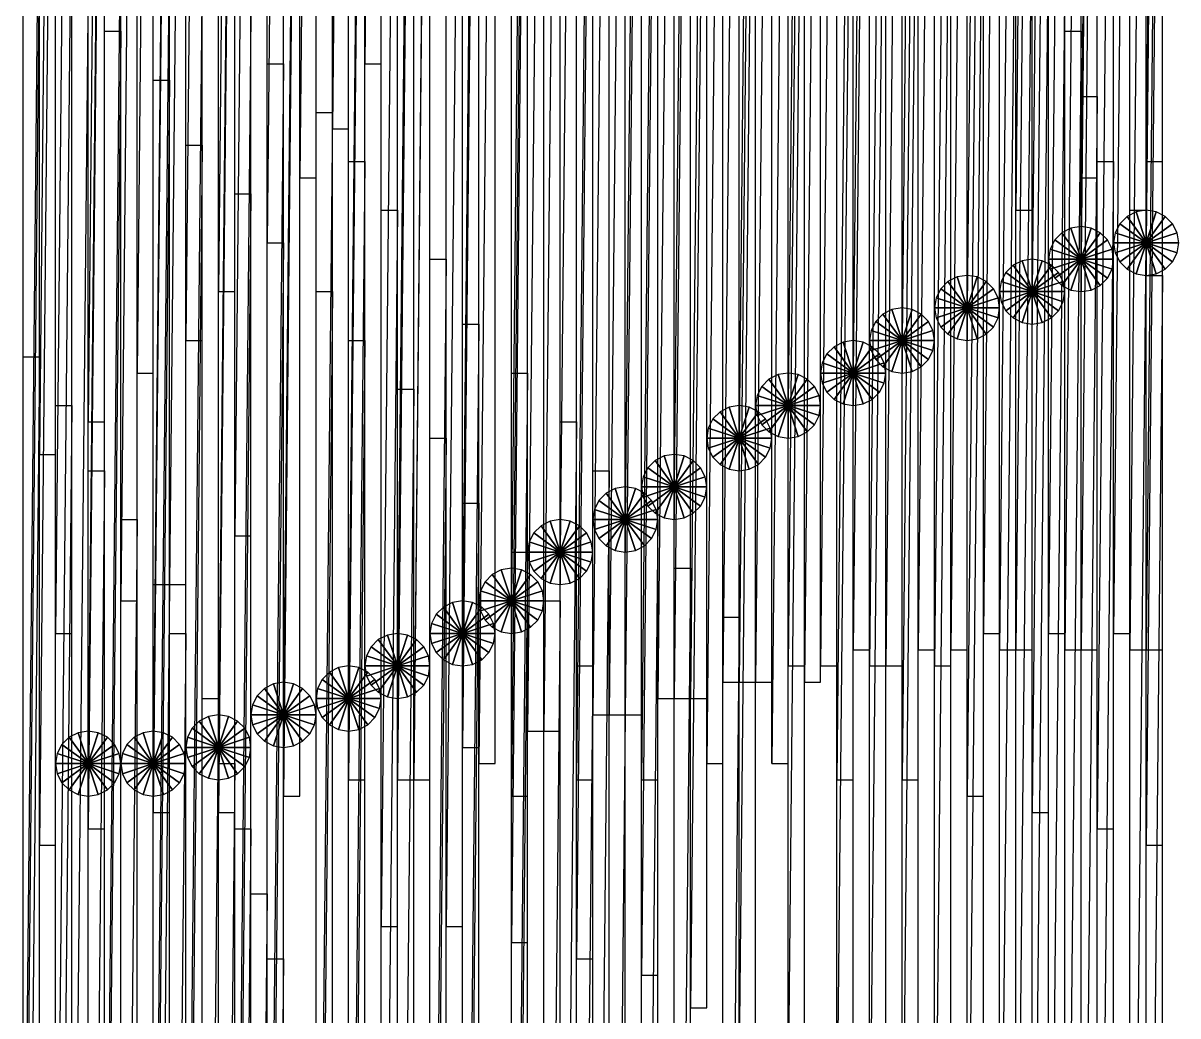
# Model space of a CAD drawing. Header units: metres. Extents: x -172 to 779, y -182 to 937.
# Drawn here: x 6 to 77, y 717.5 to 778.5 of the extents above; entities that cross this region are included whole.
import ezdxf

# ---------------------------------------------------------------- set-up
doc = ezdxf.new("R2010")
doc.units = ezdxf.units.M

msp = doc.modelspace()

# ---------------------------------------------------------------- linework, layer by layer
for points in [[(27, 776), (28, 776), (28, 877), (28.0001, 877.0001, 0.0001)], [(28, 877), (27, 776), (27, 877), (27.0001, 877.0001, 0.0001)], [(25, 772), (26, 772), (26, 873), (26.0001, 873.0001, 0.0001)], [(26, 873), (25, 772), (25, 873), (25.0001, 873.0001, 0.0001)], [(75, 770), (76, 770), (76, 871), (76.0001, 871.0001, 0.0001)], [(76, 871), (75, 770), (75, 871), (75.0001, 871.0001, 0.0001)], [(23, 769), (24, 769), (24, 870), (24.0001, 870.0001, 0.0001)], [(24, 870), (23, 769), (23, 870), (23.0001, 870.0001, 0.0001)], [(71, 769), (72, 769), (72, 870), (72.0001, 870.0001, 0.0001)], [(72, 870), (71, 769), (71, 870), (71.0001, 870.0001, 0.0001)], [(67, 767), (68, 767), (68, 868), (68.0001, 868.0001, 0.0001)], [(68, 868), (67, 767), (67, 868), (67.0001, 868.0001, 0.0001)], [(21, 765), (22, 765), (22, 866), (22.0001, 866.0001, 0.0001)], [(22, 866), (21, 765), (21, 866), (21.0001, 866.0001, 0.0001)], [(75, 765), (76, 765), (76, 866), (76.0001, 866.0001, 0.0001)], [(76, 866), (75, 765), (75, 866), (75.0001, 866.0001, 0.0001)], [(71, 764), (72, 764), (72, 865), (72.0001, 865.0001, 0.0001)], [(72, 865), (71, 764), (71, 865), (71.0001, 865.0001, 0.0001)], [(18, 762), (19, 762), (19, 863), (19.0001, 863.0001, 0.0001)], [(19, 863), (18, 762), (18, 863), (18.0001, 863.0001, 0.0001)], [(68, 762), (69, 762), (69, 863), (69.0001, 863.0001, 0.0001)], [(69, 863), (68, 762), (68, 863), (68.0001, 863.0001, 0.0001)], [(64, 761), (65, 761), (65, 862), (65.0001, 862.0001, 0.0001)], [(65, 862), (64, 761), (64, 862), (64.0001, 862.0001, 0.0001)], [(16, 759), (17, 759), (17, 860), (17.0001, 860.0001, 0.0001)], [(17, 860), (16, 759), (16, 860), (16.0001, 860.0001, 0.0001)], [(60, 759), (61, 759), (61, 860), (61.0001, 860.0001, 0.0001)], [(61, 860), (60, 759), (60, 860), (60.0001, 860.0001, 0.0001)], [(13, 757), (14, 757), (14, 858), (14.0001, 858.0001, 0.0001)], [(14, 858), (13, 757), (13, 858), (13.0001, 858.0001, 0.0001)], [(57, 757), (58, 757), (58, 858), (58.0001, 858.0001, 0.0001)], [(58, 858), (57, 757), (57, 858), (57.0001, 858.0001, 0.0001)], [(53, 755), (54, 755), (54, 856), (54.0001, 856.0001, 0.0001)], [(54, 856), (53, 755), (53, 856), (53.0001, 856.0001, 0.0001)], [(10, 754), (11, 754), (11, 855), (11.0001, 855.0001, 0.0001)], [(11, 855), (10, 754), (10, 855), (10.0001, 855.0001, 0.0001)], [(50, 753), (51, 753), (51, 854), (51.0001, 854.0001, 0.0001)], [(51, 854), (50, 753), (50, 854), (50.0001, 854.0001, 0.0001)], [(7, 752), (8, 752), (8, 853), (8.0001, 853.0001, 0.0001)], [(8, 853), (7, 752), (7, 853), (7.0001, 853.0001, 0.0001)], [(46, 750), (47, 750), (47, 851), (47.0001, 851.0001, 0.0001)], [(47, 851), (46, 750), (46, 851), (46.0001, 851.0001, 0.0001)], [(43, 748), (44, 748), (44, 849), (44.0001, 849.0001, 0.0001)], [(44, 849), (43, 748), (43, 849), (43.0001, 849.0001, 0.0001)], [(19, 747), (20, 747), (20, 848), (20.0001, 848.0001, 0.0001)], [(20, 848), (19, 747), (19, 848), (19.0001, 848.0001, 0.0001)], [(39, 746), (40, 746), (40, 847), (40.0001, 847.0001, 0.0001)], [(40, 847), (39, 746), (39, 847), (39.0001, 847.0001, 0.0001)], [(15, 744), (16, 744), (16, 845), (16.0001, 845.0001, 0.0001)], [(16, 845), (15, 744), (15, 845), (15.0001, 845.0001, 0.0001)], [(12, 743), (13, 743), (13, 844), (13.0001, 844.0001, 0.0001)], [(13, 844), (12, 743), (12, 844), (12.0001, 844.0001, 0.0001)], [(36, 743), (37, 743), (37, 844), (37.0001, 844.0001, 0.0001)], [(37, 844), (36, 743), (36, 844), (36.0001, 844.0001, 0.0001)], [(8, 741), (9, 741), (9, 842), (9.0001, 842.0001, 0.0001)], [(9, 842), (8, 741), (8, 842), (8.0001, 842.0001, 0.0001)], [(33, 741), (34, 741), (34, 842), (34.0001, 842.0001, 0.0001)], [(34, 842), (33, 741), (33, 842), (33.0001, 842.0001, 0.0001)], [(65, 741), (66, 741), (66, 842), (66.0001, 842.0001, 0.0001)], [(66, 842), (65, 741), (65, 842), (65.0001, 842.0001, 0.0001)], [(69, 741), (70, 741), (70, 842), (70.0001, 842.0001, 0.0001)], [(70, 842), (69, 741), (69, 842), (69.0001, 842.0001, 0.0001)], [(73, 741), (74, 741), (74, 842), (74.0001, 842.0001, 0.0001)], [(74, 842), (73, 741), (73, 842), (73.0001, 842.0001, 0.0001)], [(57, 740), (58, 740), (58, 841), (58.0001, 841.0001, 0.0001)], [(58, 841), (57, 740), (57, 841), (57.0001, 841.0001, 0.0001)], [(61, 740), (62, 740), (62, 841), (62.0001, 841.0001, 0.0001)], [(62, 841), (61, 740), (61, 841), (61.0001, 841.0001, 0.0001)], [(63, 740), (64, 740), (64, 841), (64.0001, 841.0001, 0.0001)], [(64, 841), (63, 740), (63, 841), (63.0001, 841.0001, 0.0001)], [(66, 740), (67, 740), (67, 841), (67.0001, 841.0001, 0.0001)], [(67, 841), (66, 740), (66, 841), (66.0001, 841.0001, 0.0001)], [(67, 740), (68, 740), (68, 841), (68.0001, 841.0001, 0.0001)], [(68, 841), (67, 740), (67, 841), (67.0001, 841.0001, 0.0001)], [(70, 740), (71, 740), (71, 841), (71.0001, 841.0001, 0.0001)], [(71, 841), (70, 740), (70, 841), (70.0001, 841.0001, 0.0001)], [(71, 740), (72, 740), (72, 841), (72.0001, 841.0001, 0.0001)], [(72, 841), (71, 740), (71, 841), (71.0001, 841.0001, 0.0001)], [(74, 740), (75, 740), (75, 841), (75.0001, 841.0001, 0.0001)], [(75, 841), (74, 740), (74, 841), (74.0001, 841.0001, 0.0001)], [(75, 740), (76, 740), (76, 841), (76.0001, 841.0001, 0.0001)], [(76, 841), (75, 740), (75, 841), (75.0001, 841.0001, 0.0001)], [(29, 739), (30, 739), (30, 840), (30.0001, 840.0001, 0.0001)], [(30, 840), (29, 739), (29, 840), (29.0001, 840.0001, 0.0001)], [(53, 739), (54, 739), (54, 840), (54.0001, 840.0001, 0.0001)], [(54, 840), (53, 739), (53, 840), (53.0001, 840.0001, 0.0001)], [(55, 739), (56, 739), (56, 840), (56.0001, 840.0001, 0.0001)], [(56, 840), (55, 739), (55, 840), (55.0001, 840.0001, 0.0001)], [(58, 739), (59, 739), (59, 840), (59.0001, 840.0001, 0.0001)], [(59, 840), (58, 739), (58, 840), (58.0001, 840.0001, 0.0001)], [(59, 739), (60, 739), (60, 840), (60.0001, 840.0001, 0.0001)], [(60, 840), (59, 739), (59, 840), (59.0001, 840.0001, 0.0001)], [(62, 739), (63, 739), (63, 840), (63.0001, 840.0001, 0.0001)], [(63, 840), (62, 739), (62, 840), (62.0001, 840.0001, 0.0001)], [(49, 738), (50, 738), (50, 839), (50.0001, 839.0001, 0.0001)], [(50, 839), (49, 738), (49, 839), (49.0001, 839.0001, 0.0001)], [(50, 738), (51, 738), (51, 839), (51.0001, 839.0001, 0.0001)], [(51, 839), (50, 738), (50, 839), (50.0001, 839.0001, 0.0001)], [(51, 738), (52, 738), (52, 839), (52.0001, 839.0001, 0.0001)], [(52, 839), (51, 738), (51, 839), (51.0001, 839.0001, 0.0001)], [(54, 738), (55, 738), (55, 839), (55.0001, 839.0001, 0.0001)], [(55, 839), (54, 738), (54, 839), (54.0001, 839.0001, 0.0001)], [(26, 737), (27, 737), (27, 838), (27.0001, 838.0001, 0.0001)], [(27, 838), (26, 737), (26, 838), (26.0001, 838.0001, 0.0001)], [(45, 737), (46, 737), (46, 838), (46.0001, 838.0001, 0.0001)], [(46, 838), (45, 737), (45, 838), (45.0001, 838.0001, 0.0001)], [(46, 737), (47, 737), (47, 838), (47.0001, 838.0001, 0.0001)], [(47, 838), (46, 737), (46, 838), (46.0001, 838.0001, 0.0001)], [(47, 737), (48, 737), (48, 838), (48.0001, 838.0001, 0.0001)], [(48, 838), (47, 737), (47, 838), (47.0001, 838.0001, 0.0001)], [(22, 736), (23, 736), (23, 837), (23.0001, 837.0001, 0.0001)], [(23, 837), (22, 736), (22, 837), (22.0001, 837.0001, 0.0001)], [(41, 736), (42, 736), (42, 837), (42.0001, 837.0001, 0.0001)], [(42, 837), (41, 736), (41, 837), (41.0001, 837.0001, 0.0001)], [(42, 736), (43, 736), (43, 837), (43.0001, 837.0001, 0.0001)], [(43, 837), (42, 736), (42, 837), (42.0001, 837.0001, 0.0001)], [(43, 736), (44, 736), (44, 837), (44.0001, 837.0001, 0.0001)], [(44, 837), (43, 736), (43, 837), (43.0001, 837.0001, 0.0001)], [(37, 735), (38, 735), (38, 836), (38.0001, 836.0001, 0.0001)], [(38, 836), (37, 735), (37, 836), (37.0001, 836.0001, 0.0001)], [(38, 735), (39, 735), (39, 836), (39.0001, 836.0001, 0.0001)], [(39, 836), (38, 735), (38, 836), (38.0001, 836.0001, 0.0001)], [(18, 734), (19, 734), (19, 835), (19.0001, 835.0001, 0.0001)], [(19, 835), (18, 734), (18, 835), (18.0001, 835.0001, 0.0001)], [(33, 734), (34, 734), (34, 835), (34.0001, 835.0001, 0.0001)], [(34, 835), (33, 734), (33, 835), (33.0001, 835.0001, 0.0001)], [(10, 733), (11, 733), (11, 834), (11.0001, 834.0001, 0.0001)], [(11, 834), (10, 733), (10, 834), (10.0001, 834.0001, 0.0001)], [(14, 733), (15, 733), (15, 834), (15.0001, 834.0001, 0.0001)], [(15, 834), (14, 733), (14, 834), (14.0001, 834.0001, 0.0001)], [(34, 733), (35, 733), (35, 834), (35.0001, 834.0001, 0.0001)], [(35, 834), (34, 733), (34, 834), (34.0001, 834.0001, 0.0001)], [(48, 733), (49, 733), (49, 834), (49.0001, 834.0001, 0.0001)], [(49, 834), (48, 733), (48, 834), (48.0001, 834.0001, 0.0001)], [(52, 733), (53, 733), (53, 834), (53.0001, 834.0001, 0.0001)], [(53, 834), (52, 733), (52, 834), (52.0001, 834.0001, 0.0001)], [(26, 732), (27, 732), (27, 833), (27.0001, 833.0001, 0.0001)], [(27, 833), (26, 732), (26, 833), (26.0001, 833.0001, 0.0001)], [(29, 732), (30, 732), (30, 833), (30.0001, 833.0001, 0.0001)], [(30, 833), (29, 732), (29, 833), (29.0001, 833.0001, 0.0001)], [(30, 732), (31, 732), (31, 833), (31.0001, 833.0001, 0.0001)], [(31, 833), (30, 732), (30, 833), (30.0001, 833.0001, 0.0001)], [(40, 732), (41, 732), (41, 833), (41.0001, 833.0001, 0.0001)], [(41, 833), (40, 732), (40, 833), (40.0001, 833.0001, 0.0001)], [(44, 732), (45, 732), (45, 833), (45.0001, 833.0001, 0.0001)], [(45, 833), (44, 732), (44, 833), (44.0001, 833.0001, 0.0001)], [(56, 732), (57, 732), (57, 833), (57.0001, 833.0001, 0.0001)], [(57, 833), (56, 732), (56, 833), (56.0001, 833.0001, 0.0001)], [(60, 732), (61, 732), (61, 833), (61.0001, 833.0001, 0.0001)], [(61, 833), (60, 732), (60, 833), (60.0001, 833.0001, 0.0001)], [(22, 731), (23, 731), (23, 832), (23.0001, 832.0001, 0.0001)], [(23, 832), (22, 731), (22, 832), (22.0001, 832.0001, 0.0001)], [(36, 731), (37, 731), (37, 832), (37.0001, 832.0001, 0.0001)], [(37, 832), (36, 731), (36, 832), (36.0001, 832.0001, 0.0001)], [(64, 731), (65, 731), (65, 832), (65.0001, 832.0001, 0.0001)], [(65, 832), (64, 731), (64, 832), (64.0001, 832.0001, 0.0001)], [(14, 730), (15, 730), (15, 831), (15.0001, 831.0001, 0.0001)], [(15, 831), (14, 730), (14, 831), (14.0001, 831.0001, 0.0001)], [(18, 730), (19, 730), (19, 831), (19.0001, 831.0001, 0.0001)], [(19, 831), (18, 730), (18, 831), (18.0001, 831.0001, 0.0001)], [(68, 730), (69, 730), (69, 831), (69.0001, 831.0001, 0.0001)], [(69, 831), (68, 730), (68, 831), (68.0001, 831.0001, 0.0001)], [(10, 729), (11, 729), (11, 830), (11.0001, 830.0001, 0.0001)], [(11, 830), (10, 729), (10, 830), (10.0001, 830.0001, 0.0001)], [(72, 729), (73, 729), (73, 830), (73.0001, 830.0001, 0.0001)], [(73, 830), (72, 729), (72, 830), (72.0001, 830.0001, 0.0001)], [(7, 728), (8, 728), (8, 829), (8.0001, 829.0001, 0.0001)], [(8, 829), (7, 728), (7, 829), (7.0001, 829.0001, 0.0001)], [(75, 728), (76, 728), (76, 829), (76.0001, 829.0001, 0.0001)], [(76, 829), (75, 728), (75, 829), (75.0001, 829.0001, 0.0001)], [(28, 723), (29, 723), (29, 824), (29.0001, 824.0001, 0.0001)], [(29, 824), (28, 723), (28, 824), (28.0001, 824.0001, 0.0001)], [(32, 723), (33, 723), (33, 824), (33.0001, 824.0001, 0.0001)], [(33, 824), (32, 723), (32, 824), (32.0001, 824.0001, 0.0001)], [(36, 722), (37, 722), (37, 823), (37.0001, 823.0001, 0.0001)], [(37, 823), (36, 722), (36, 823), (36.0001, 823.0001, 0.0001)], [(40, 721), (41, 721), (41, 822), (41.0001, 822.0001, 0.0001)], [(41, 822), (40, 721), (40, 822), (40.0001, 822.0001, 0.0001)], [(44, 720), (45, 720), (45, 821), (45.0001, 821.0001, 0.0001)], [(45, 821), (44, 720), (44, 821), (44.0001, 821.0001, 0.0001)], [(47, 718), (48, 718), (48, 819), (48.0001, 819.0001, 0.0001)], [(48, 819), (47, 718), (47, 819), (47.0001, 819.0001, 0.0001)], [(50, 715), (51, 715), (51, 816), (51.0001, 816.0001, 0.0001)], [(51, 816), (50, 715), (50, 816), (50.0001, 816.0001, 0.0001)], [(53, 713), (54, 713), (54, 814), (54.0001, 814.0001, 0.0001)], [(54, 814), (53, 713), (53, 814), (53.0001, 814.0001, 0.0001)], [(56, 710), (57, 710), (57, 811), (57.0001, 811.0001, 0.0001)], [(57, 811), (56, 710), (56, 811), (56.0001, 811.0001, 0.0001)], [(58, 706), (59, 706), (59, 807), (59.0001, 807.0001, 0.0001)], [(59, 807), (58, 706), (58, 807), (58.0001, 807.0001, 0.0001)], [(60, 703), (61, 703), (61, 804), (61.0001, 804.0001, 0.0001)], [(61, 804), (60, 703), (60, 804), (60.0001, 804.0001, 0.0001)], [(62, 700), (63, 700), (63, 801), (63.0001, 801.0001, 0.0001)], [(63, 801), (62, 700), (62, 801), (62.0001, 801.0001, 0.0001)], [(64, 696), (65, 696), (65, 797), (65.0001, 797.0001, 0.0001)], [(65, 797), (64, 696), (64, 797), (64.0001, 797.0001, 0.0001)], [(6, 693), (7, 693), (7, 794), (7.0001, 794.0001, 0.0001)], [(7, 794), (6, 693), (6, 794), (6.0001, 794.0001, 0.0001)], [(66, 692), (67, 692), (67, 793), (67.0001, 793.0001, 0.0001)], [(67, 793), (66, 692), (66, 793), (66.0001, 793.0001, 0.0001)], [(8, 690), (9, 690), (9, 791), (9.0001, 791.0001, 0.0001)], [(9, 791), (8, 690), (8, 791), (8.0001, 791.0001, 0.0001)], [(67, 689), (68, 689), (68, 790), (68.0001, 790.0001, 0.0001)], [(68, 790), (67, 689), (67, 790), (67.0001, 790.0001, 0.0001)], [(11, 687), (12, 687), (12, 788), (12.0001, 788.0001, 0.0001)], [(12, 788), (11, 687), (11, 788), (11.0001, 788.0001, 0.0001)], [(68, 685), (69, 685), (69, 786), (69.0001, 786.0001, 0.0001)], [(69, 786), (68, 685), (68, 786), (68.0001, 786.0001, 0.0001)], [(14, 684), (15, 684), (15, 785), (15.0001, 785.0001, 0.0001)], [(15, 785), (14, 684), (14, 785), (14.0001, 785.0001, 0.0001)], [(6, 683), (7, 683), (7, 784), (7.0001, 784.0001, 0.0001)], [(7, 784), (6, 683), (6, 784), (6.0001, 784.0001, 0.0001)], [(16, 681), (17, 681), (17, 782), (17.0001, 782.0001, 0.0001)], [(17, 782), (16, 681), (16, 782), (16.0001, 782.0001, 0.0001)], [(69, 681), (70, 681), (70, 782), (70.0001, 782.0001, 0.0001)], [(70, 782), (69, 681), (69, 782), (69.0001, 782.0001, 0.0001)], [(9, 680), (10, 680), (10, 781), (10.0001, 781.0001, 0.0001)], [(10, 781), (9, 680), (9, 781), (9.0001, 781.0001, 0.0001)], [(19, 678), (20, 678), (20, 779), (20.0001, 779.0001, 0.0001)], [(20, 779), (19, 678), (19, 779), (19.0001, 779.0001, 0.0001)], [(11, 677), (12, 677), (12, 778), (12.0001, 778.0001, 0.0001)], [(12, 778), (11, 677), (11, 778), (11.0001, 778.0001, 0.0001)], [(70, 677), (71, 677), (71, 778), (71.0001, 778.0001, 0.0001)], [(71, 778), (70, 677), (70, 778), (70.0001, 778.0001, 0.0001)], [(21, 675), (22, 675), (22, 776), (22.0001, 776.0001, 0.0001)], [(22, 776), (21, 675), (21, 776), (21.0001, 776.0001, 0.0001)], [(14, 674), (15, 674), (15, 775), (15.0001, 775.0001, 0.0001)], [(15, 775), (14, 674), (14, 775), (14.0001, 775.0001, 0.0001)], [(71, 673), (72, 673), (72, 774), (72.0001, 774.0001, 0.0001)], [(72, 774), (71, 673), (71, 774), (71.0001, 774.0001, 0.0001)], [(24, 672), (25, 672), (25, 773), (25.0001, 773.0001, 0.0001)], [(25, 773), (24, 672), (24, 773), (24.0001, 773.0001, 0.0001)], [(16, 670), (17, 670), (17, 771), (17.0001, 771.0001, 0.0001)], [(17, 771), (16, 670), (16, 771), (16.0001, 771.0001, 0.0001)], [(26, 669), (27, 669), (27, 770), (27.0001, 770.0001, 0.0001)], [(27, 770), (26, 669), (26, 770), (26.0001, 770.0001, 0.0001)], [(72, 669), (73, 669), (73, 770), (73.0001, 770.0001, 0.0001)], [(73, 770), (72, 669), (72, 770), (72.0001, 770.0001, 0.0001)], [(19, 667), (20, 667), (20, 768), (20.0001, 768.0001, 0.0001)], [(20, 768), (19, 667), (19, 768), (19.0001, 768.0001, 0.0001)], [(28, 666), (29, 666), (29, 767), (29.0001, 767.0001, 0.0001)], [(29, 767), (28, 666), (28, 767), (28.0001, 767.0001, 0.0001)], [(74, 666), (75, 666), (75, 767), (75.0001, 767.0001, 0.0001)], [(75, 767), (74, 666), (74, 767), (74.0001, 767.0001, 0.0001)], [(75, 765), (75, 767), (74.381966, 766.9021), (74.382065, 766.9022, 0.0001)], [(75, 765), (75.618034, 766.9021), (75, 767), (75.0001, 767.0001, 0.0001)], [(75, 765), (73.82443, 766.61804), (73.381966, 766.1756), (73.382065, 766.1757, 0.0001)], [(75, 765), (74.381966, 766.9021), (73.82443, 766.61804), (73.82453, 766.61816, 0.0001)], [(75, 765), (76.17557, 766.61804), (75.618034, 766.9021), (75.61813, 766.9022, 0.0001)], [(75, 765), (76.618034, 766.1756), (76.17557, 766.61804), (76.17567, 766.61816, 0.0001)], [(71, 764), (69.82443, 765.61804), (69.381966, 765.1756), (69.382065, 765.1757, 0.0001)], [(71, 764), (70.381966, 765.9021), (69.82443, 765.61804), (69.82453, 765.61816, 0.0001)], [(71, 764), (71, 766), (70.381966, 765.9021), (70.382065, 765.9022, 0.0001)], [(71, 764), (71.618034, 765.9021), (71, 766), (71.0001, 766.0001, 0.0001)], [(71, 764), (72.17557, 765.61804), (71.618034, 765.9021), (71.61813, 765.9022, 0.0001)], [(71, 764), (72.618034, 765.1756), (72.17557, 765.61804), (72.17567, 765.61816, 0.0001)], [(75, 765), (73.097885, 765.61804), (73, 765), (73.0001, 765.0001, 0.0001)], [(75, 765), (73.381966, 766.1756), (73.097885, 765.61804), (73.097984, 765.61816, 0.0001)], [(75, 765), (76.902115, 765.61804), (76.618034, 766.1756), (76.61813, 766.1757, 0.0001)], [(75, 765), (77, 765), (76.902115, 765.61804), (76.902214, 765.61816, 0.0001)], [(21, 664), (22, 664), (22, 765), (22.0001, 765.0001, 0.0001)], [(22, 765), (21, 664), (21, 765), (21.0001, 765.0001, 0.0001)], [(71, 764), (69.381966, 765.1756), (69.097885, 764.61804), (69.097984, 764.61816, 0.0001)], [(71, 764), (72.902115, 764.61804), (72.618034, 765.1756), (72.61813, 765.1757, 0.0001)], [(75, 765), (73, 765), (73.097885, 764.38196), (73.097984, 764.3821, 0.0001)], [(75, 765), (73.097885, 764.38196), (73.381966, 763.8244), (73.382065, 763.8245, 0.0001)], [(75, 765), (73.381966, 763.8244), (73.82443, 763.38196), (73.82453, 763.3821, 0.0001)], [(75, 765), (73.82443, 763.38196), (74.381966, 763.0979), (74.382065, 763.098, 0.0001)], [(75, 765), (74.381966, 763.0979), (75, 763), (75.0001, 763.0001, 0.0001)], [(75, 765), (76.902115, 764.38196), (77, 765), (77.0001, 765.0001, 0.0001)], [(75, 765), (75, 763), (75.618034, 763.0979), (75.61813, 763.098, 0.0001)], [(75, 765), (75.618034, 763.0979), (76.17557, 763.38196), (76.17567, 763.3821, 0.0001)], [(75, 765), (76.17557, 763.38196), (76.618034, 763.8244), (76.61813, 763.8245, 0.0001)], [(75, 765), (76.618034, 763.8244), (76.902115, 764.38196), (76.902214, 764.3821, 0.0001)], [(71, 764), (69.097885, 764.61804), (69, 764), (69.0001, 764.0001, 0.0001)], [(71, 764), (73, 764), (72.902115, 764.61804), (72.902214, 764.61816, 0.0001)], [(31, 663), (32, 663), (32, 764), (32.0001, 764.0001, 0.0001)], [(32, 764), (31, 663), (31, 764), (31.0001, 764.0001, 0.0001)], [(68, 762), (66.82443, 763.61804), (66.381966, 763.1756), (66.382065, 763.1757, 0.0001)], [(68, 762), (67.381966, 763.9021), (66.82443, 763.61804), (66.82453, 763.61816, 0.0001)], [(68, 762), (68, 764), (67.381966, 763.9021), (67.382065, 763.9022, 0.0001)], [(68, 762), (68.618034, 763.9021), (68, 764), (68.0001, 764.0001, 0.0001)], [(68, 762), (69.17557, 763.61804), (68.618034, 763.9021), (68.61813, 763.9022, 0.0001)], [(68, 762), (69.618034, 763.1756), (69.17557, 763.61804), (69.17567, 763.61816, 0.0001)], [(71, 764), (69, 764), (69.097885, 763.38196), (69.097984, 763.3821, 0.0001)], [(71, 764), (69.097885, 763.38196), (69.381966, 762.8244), (69.382065, 762.8245, 0.0001)], [(71, 764), (69.381966, 762.8244), (69.82443, 762.38196), (69.82453, 762.3821, 0.0001)], [(71, 764), (69.82443, 762.38196), (70.381966, 762.0979), (70.382065, 762.098, 0.0001)], [(71, 764), (70.381966, 762.0979), (71, 762), (71.0001, 762.0001, 0.0001)], [(71, 764), (72.902115, 763.38196), (73, 764), (73.0001, 764.0001, 0.0001)], [(71, 764), (71, 762), (71.618034, 762.0979), (71.61813, 762.098, 0.0001)], [(71, 764), (71.618034, 762.0979), (72.17557, 762.38196), (72.17567, 762.3821, 0.0001)], [(71, 764), (72.17557, 762.38196), (72.618034, 762.8244), (72.61813, 762.8245, 0.0001)], [(71, 764), (72.618034, 762.8244), (72.902115, 763.38196), (72.902214, 763.3821, 0.0001)], [(64, 761), (63.381966, 762.9021), (62.82443, 762.61804), (62.824528, 762.61816, 0.0001)], [(64, 761), (64, 763), (63.381966, 762.9021), (63.382065, 762.9022, 0.0001)], [(64, 761), (64.618034, 762.9021), (64, 763), (64.0001, 763.0001, 0.0001)], [(64, 761), (65.17557, 762.61804), (64.618034, 762.9021), (64.61813, 762.9022, 0.0001)], [(68, 762), (66.381966, 763.1756), (66.097885, 762.61804), (66.097984, 762.61816, 0.0001)], [(68, 762), (69.902115, 762.61804), (69.618034, 763.1756), (69.61813, 763.1757, 0.0001)], [(75, 662), (76, 662), (76, 763), (76.0001, 763.0001, 0.0001)], [(76, 763), (75, 662), (75, 763), (75.0001, 763.0001, 0.0001)], [(64, 761), (62.381966, 762.1756), (62.097885, 761.61804), (62.097984, 761.61816, 0.0001)], [(64, 761), (62.82443, 762.61804), (62.381966, 762.1756), (62.382065, 762.1757, 0.0001)], [(64, 761), (65.618034, 762.1756), (65.17557, 762.61804), (65.17567, 762.61816, 0.0001)], [(64, 761), (65.902115, 761.61804), (65.618034, 762.1756), (65.61813, 762.1757, 0.0001)], [(68, 762), (66.097885, 762.61804), (66, 762), (66.0001, 762.0001, 0.0001)], [(68, 762), (70, 762), (69.902115, 762.61804), (69.902214, 762.61816, 0.0001)], [(24, 661), (25, 661), (25, 762), (25.0001, 762.0001, 0.0001)], [(25, 762), (24, 661), (24, 762), (24.0001, 762.0001, 0.0001)], [(64, 761), (62.097885, 761.61804), (62, 761), (62.0001, 761.0001, 0.0001)], [(64, 761), (66, 761), (65.902115, 761.61804), (65.902214, 761.61816, 0.0001)], [(68, 762), (66, 762), (66.097885, 761.38196), (66.097984, 761.3821, 0.0001)], [(68, 762), (66.097885, 761.38196), (66.381966, 760.8244), (66.382065, 760.8245, 0.0001)], [(68, 762), (66.381966, 760.8244), (66.82443, 760.38196), (66.82453, 760.3821, 0.0001)], [(68, 762), (66.82443, 760.38196), (67.381966, 760.0979), (67.382065, 760.098, 0.0001)], [(68, 762), (67.381966, 760.0979), (68, 760), (68.0001, 760.0001, 0.0001)], [(68, 762), (69.902115, 761.38196), (70, 762), (70.0001, 762.0001, 0.0001)], [(68, 762), (68, 760), (68.618034, 760.0979), (68.61813, 760.098, 0.0001)], [(68, 762), (68.618034, 760.0979), (69.17557, 760.38196), (69.17567, 760.3821, 0.0001)], [(68, 762), (69.17557, 760.38196), (69.618034, 760.8244), (69.61813, 760.8245, 0.0001)], [(68, 762), (69.618034, 760.8244), (69.902115, 761.38196), (69.902214, 761.3821, 0.0001)], [(60, 759), (58.82443, 760.61804), (58.381966, 760.1756), (58.382065, 760.1757, 0.0001)], [(60, 759), (59.381966, 760.9021), (58.82443, 760.61804), (58.824528, 760.61816, 0.0001)], [(60, 759), (60, 761), (59.381966, 760.9021), (59.382065, 760.9022, 0.0001)], [(60, 759), (60.618034, 760.9021), (60, 761), (60.0001, 761.0001, 0.0001)], [(60, 759), (61.17557, 760.61804), (60.618034, 760.9021), (60.618134, 760.9022, 0.0001)], [(60, 759), (61.618034, 760.1756), (61.17557, 760.61804), (61.17567, 760.61816, 0.0001)], [(64, 761), (62, 761), (62.097885, 760.38196), (62.097984, 760.3821, 0.0001)], [(64, 761), (62.097885, 760.38196), (62.381966, 759.8244), (62.382065, 759.8245, 0.0001)], [(64, 761), (62.381966, 759.8244), (62.82443, 759.38196), (62.824528, 759.3821, 0.0001)], [(64, 761), (62.82443, 759.38196), (63.381966, 759.0979), (63.382065, 759.098, 0.0001)], [(64, 761), (63.381966, 759.0979), (64, 759), (64.0001, 759.0001, 0.0001)], [(64, 761), (65.902115, 760.38196), (66, 761), (66.0001, 761.0001, 0.0001)], [(64, 761), (64, 759), (64.618034, 759.0979), (64.61813, 759.098, 0.0001)], [(64, 761), (64.618034, 759.0979), (65.17557, 759.38196), (65.17567, 759.3821, 0.0001)], [(64, 761), (65.17557, 759.38196), (65.618034, 759.8244), (65.61813, 759.8245, 0.0001)], [(64, 761), (65.618034, 759.8244), (65.902115, 760.38196), (65.902214, 760.3821, 0.0001)], [(33, 659), (34, 659), (34, 760), (34.0001, 760.0001, 0.0001)], [(34, 760), (33, 659), (33, 760), (33.0001, 760.0001, 0.0001)], [(60, 759), (58.381966, 760.1756), (58.097885, 759.61804), (58.097984, 759.61816, 0.0001)], [(60, 759), (61.902115, 759.61804), (61.618034, 760.1756), (61.618134, 760.1757, 0.0001)], [(60, 759), (58.097885, 759.61804), (58, 759), (58.0001, 759.0001, 0.0001)], [(60, 759), (62, 759), (61.902115, 759.61804), (61.902214, 759.61816, 0.0001)], [(26, 658), (27, 658), (27, 759), (27.0001, 759.0001, 0.0001)], [(27, 759), (26, 658), (26, 759), (26.0001, 759.0001, 0.0001)], [(57, 757), (55.82443, 758.61804), (55.381966, 758.1756), (55.382065, 758.1757, 0.0001)], [(57, 757), (56.381966, 758.9021), (55.82443, 758.61804), (55.824528, 758.61816, 0.0001)], [(57, 757), (57, 759), (56.381966, 758.9021), (56.382065, 758.9022, 0.0001)], [(57, 757), (57.618034, 758.9021), (57, 759), (57.0001, 759.0001, 0.0001)], [(57, 757), (58.17557, 758.61804), (57.618034, 758.9021), (57.618134, 758.9022, 0.0001)], [(57, 757), (58.618034, 758.1756), (58.17557, 758.61804), (58.17567, 758.61816, 0.0001)], [(60, 759), (58, 759), (58.097885, 758.38196), (58.097984, 758.3821, 0.0001)], [(60, 759), (58.097885, 758.38196), (58.381966, 757.8244), (58.382065, 757.8245, 0.0001)], [(60, 759), (58.381966, 757.8244), (58.82443, 757.38196), (58.824528, 757.3821, 0.0001)], [(60, 759), (58.82443, 757.38196), (59.381966, 757.0979), (59.382065, 757.098, 0.0001)], [(60, 759), (59.381966, 757.0979), (60, 757), (60.0001, 757.0001, 0.0001)], [(60, 759), (61.902115, 758.38196), (62, 759), (62.0001, 759.0001, 0.0001)], [(60, 759), (60, 757), (60.618034, 757.0979), (60.618134, 757.098, 0.0001)], [(60, 759), (60.618034, 757.0979), (61.17557, 757.38196), (61.17567, 757.3821, 0.0001)], [(60, 759), (61.17557, 757.38196), (61.618034, 757.8244), (61.618134, 757.8245, 0.0001)], [(60, 759), (61.618034, 757.8244), (61.902115, 758.38196), (61.902214, 758.3821, 0.0001)], [(6, 657), (7, 657), (7, 758), (7.0001, 758.0001, 0.0001)], [(7, 758), (6, 657), (6, 758), (6.0001, 758.0001, 0.0001)], [(57, 757), (55.381966, 758.1756), (55.097885, 757.61804), (55.097984, 757.61816, 0.0001)], [(57, 757), (58.902115, 757.61804), (58.618034, 758.1756), (58.618134, 758.1757, 0.0001)], [(57, 757), (55.097885, 757.61804), (55, 757), (55.0001, 757.0001, 0.0001)], [(57, 757), (59, 757), (58.902115, 757.61804), (58.902214, 757.61816, 0.0001)], [(36, 656), (37, 656), (37, 757), (37.0001, 757.0001, 0.0001)], [(37, 757), (36, 656), (36, 757), (36.0001, 757.0001, 0.0001)], [(53, 755), (51.82443, 756.61804), (51.381966, 756.1756), (51.382065, 756.1757, 0.0001)], [(53, 755), (52.381966, 756.9021), (51.82443, 756.61804), (51.824528, 756.61816, 0.0001)], [(53, 755), (53, 757), (52.381966, 756.9021), (52.382065, 756.9022, 0.0001)], [(53, 755), (53.618034, 756.9021), (53, 757), (53.0001, 757.0001, 0.0001)], [(53, 755), (54.17557, 756.61804), (53.618034, 756.9021), (53.618134, 756.9022, 0.0001)], [(53, 755), (54.618034, 756.1756), (54.17557, 756.61804), (54.17567, 756.61816, 0.0001)], [(57, 757), (55, 757), (55.097885, 756.38196), (55.097984, 756.3821, 0.0001)], [(57, 757), (55.097885, 756.38196), (55.381966, 755.8244), (55.382065, 755.8245, 0.0001)], [(57, 757), (55.381966, 755.8244), (55.82443, 755.38196), (55.824528, 755.3821, 0.0001)], [(57, 757), (55.82443, 755.38196), (56.381966, 755.0979), (56.382065, 755.098, 0.0001)], [(57, 757), (56.381966, 755.0979), (57, 755), (57.0001, 755.0001, 0.0001)], [(57, 757), (58.902115, 756.38196), (59, 757), (59.0001, 757.0001, 0.0001)], [(57, 757), (57, 755), (57.618034, 755.0979), (57.618134, 755.098, 0.0001)], [(57, 757), (57.618034, 755.0979), (58.17557, 755.38196), (58.17567, 755.3821, 0.0001)], [(57, 757), (58.17557, 755.38196), (58.618034, 755.8244), (58.618134, 755.8245, 0.0001)], [(57, 757), (58.618034, 755.8244), (58.902115, 756.38196), (58.902214, 756.3821, 0.0001)], [(29, 655), (30, 655), (30, 756), (30.0001, 756.0001, 0.0001)], [(30, 756), (29, 655), (29, 756), (29.0001, 756.0001, 0.0001)], [(53, 755), (51.381966, 756.1756), (51.097885, 755.61804), (51.097984, 755.61816, 0.0001)], [(53, 755), (54.902115, 755.61804), (54.618034, 756.1756), (54.618134, 756.1757, 0.0001)], [(8, 654), (9, 654), (9, 755), (9.0001, 755.0001, 0.0001)], [(9, 755), (8, 654), (8, 755), (8.0001, 755.0001, 0.0001)], [(50, 753), (50, 755), (49.381966, 754.9021), (49.382065, 754.9022, 0.0001)], [(50, 753), (50.618034, 754.9021), (50, 755), (50.0001, 755.0001, 0.0001)], [(53, 755), (51.097885, 755.61804), (51, 755), (51.0001, 755.0001, 0.0001)], [(53, 755), (51, 755), (51.097885, 754.38196), (51.097984, 754.3821, 0.0001)], [(53, 755), (51.097885, 754.38196), (51.381966, 753.8244), (51.382065, 753.8245, 0.0001)], [(53, 755), (51.381966, 753.8244), (51.82443, 753.38196), (51.824528, 753.3821, 0.0001)], [(53, 755), (51.82443, 753.38196), (52.381966, 753.0979), (52.382065, 753.098, 0.0001)], [(53, 755), (52.381966, 753.0979), (53, 753), (53.0001, 753.0001, 0.0001)], [(53, 755), (55, 755), (54.902115, 755.61804), (54.902214, 755.61816, 0.0001)], [(53, 755), (54.902115, 754.38196), (55, 755), (55.0001, 755.0001, 0.0001)], [(53, 755), (53, 753), (53.618034, 753.0979), (53.618134, 753.098, 0.0001)], [(53, 755), (53.618034, 753.0979), (54.17557, 753.38196), (54.17567, 753.3821, 0.0001)], [(53, 755), (54.17557, 753.38196), (54.618034, 753.8244), (54.618134, 753.8245, 0.0001)], [(53, 755), (54.618034, 753.8244), (54.902115, 754.38196), (54.902214, 754.3821, 0.0001)], [(50, 753), (48.82443, 754.61804), (48.381966, 754.1756), (48.382065, 754.1757, 0.0001)], [(50, 753), (49.381966, 754.9021), (48.82443, 754.61804), (48.824528, 754.61816, 0.0001)], [(50, 753), (51.17557, 754.61804), (50.618034, 754.9021), (50.618134, 754.9022, 0.0001)], [(50, 753), (51.618034, 754.1756), (51.17557, 754.61804), (51.17567, 754.61816, 0.0001)], [(39, 653), (40, 653), (40, 754), (40.0001, 754.0001, 0.0001)], [(40, 754), (39, 653), (39, 754), (39.0001, 754.0001, 0.0001)], [(50, 753), (48.097885, 753.61804), (48, 753), (48.0001, 753.0001, 0.0001)], [(50, 753), (48.381966, 754.1756), (48.097885, 753.61804), (48.097984, 753.61816, 0.0001)], [(50, 753), (51.902115, 753.61804), (51.618034, 754.1756), (51.618134, 754.1757, 0.0001)], [(50, 753), (52, 753), (51.902115, 753.61804), (51.902214, 753.61816, 0.0001)], [(31, 652), (32, 652), (32, 753), (32.0001, 753.0001, 0.0001)], [(32, 753), (31, 652), (31, 753), (31.0001, 753.0001, 0.0001)], [(50, 753), (48, 753), (48.097885, 752.38196), (48.097984, 752.3821, 0.0001)], [(50, 753), (48.097885, 752.38196), (48.381966, 751.8244), (48.382065, 751.8245, 0.0001)], [(50, 753), (48.381966, 751.8244), (48.82443, 751.38196), (48.824528, 751.3821, 0.0001)], [(50, 753), (48.82443, 751.38196), (49.381966, 751.0979), (49.382065, 751.098, 0.0001)], [(50, 753), (49.381966, 751.0979), (50, 751), (50.0001, 751.0001, 0.0001)], [(50, 753), (51.902115, 752.38196), (52, 753), (52.0001, 753.0001, 0.0001)], [(50, 753), (50, 751), (50.618034, 751.0979), (50.618134, 751.098, 0.0001)], [(50, 753), (50.618034, 751.0979), (51.17557, 751.38196), (51.17567, 751.3821, 0.0001)], [(50, 753), (51.17557, 751.38196), (51.618034, 751.8244), (51.618134, 751.8245, 0.0001)], [(50, 753), (51.618034, 751.8244), (51.902115, 752.38196), (51.902214, 752.3821, 0.0001)], [(46, 750), (44.82443, 751.61804), (44.381966, 751.1756), (44.382065, 751.1757, 0.0001)], [(46, 750), (45.381966, 751.9021), (44.82443, 751.61804), (44.824528, 751.61816, 0.0001)], [(46, 750), (46, 752), (45.381966, 751.9021), (45.382065, 751.9022, 0.0001)], [(46, 750), (46.618034, 751.9021), (46, 752), (46.0001, 752.0001, 0.0001)], [(46, 750), (47.17557, 751.61804), (46.618034, 751.9021), (46.618134, 751.9022, 0.0001)], [(46, 750), (47.618034, 751.1756), (47.17557, 751.61804), (47.17567, 751.61816, 0.0001)], [(10, 650), (11, 650), (11, 751), (11.0001, 751.0001, 0.0001)], [(11, 751), (10, 650), (10, 751), (10.0001, 751.0001, 0.0001)], [(41, 650), (42, 650), (42, 751), (42.0001, 751.0001, 0.0001)], [(42, 751), (41, 650), (41, 751), (41.0001, 751.0001, 0.0001)], [(46, 750), (44.381966, 751.1756), (44.097885, 750.61804), (44.097984, 750.61816, 0.0001)], [(46, 750), (47.902115, 750.61804), (47.618034, 751.1756), (47.618134, 751.1757, 0.0001)], [(43, 748), (43, 750), (42.381966, 749.9021), (42.382065, 749.9022, 0.0001)], [(43, 748), (43.618034, 749.9021), (43, 750), (43.0001, 750.0001, 0.0001)], [(46, 750), (44.097885, 750.61804), (44, 750), (44.0001, 750.0001, 0.0001)], [(46, 750), (44, 750), (44.097885, 749.38196), (44.097984, 749.3821, 0.0001)], [(46, 750), (44.097885, 749.38196), (44.381966, 748.8244), (44.382065, 748.8245, 0.0001)], [(46, 750), (44.381966, 748.8244), (44.82443, 748.38196), (44.824528, 748.3821, 0.0001)], [(46, 750), (44.82443, 748.38196), (45.381966, 748.0979), (45.382065, 748.098, 0.0001)], [(46, 750), (45.381966, 748.0979), (46, 748), (46.0001, 748.0001, 0.0001)], [(46, 750), (48, 750), (47.902115, 750.61804), (47.902214, 750.61816, 0.0001)], [(46, 750), (47.902115, 749.38196), (48, 750), (48.0001, 750.0001, 0.0001)], [(46, 750), (46, 748), (46.618034, 748.0979), (46.618134, 748.098, 0.0001)], [(46, 750), (46.618034, 748.0979), (47.17557, 748.38196), (47.17567, 748.3821, 0.0001)], [(46, 750), (47.17557, 748.38196), (47.618034, 748.8244), (47.618134, 748.8245, 0.0001)], [(46, 750), (47.618034, 748.8244), (47.902115, 749.38196), (47.902214, 749.3821, 0.0001)], [(43, 748), (41.82443, 749.61804), (41.381966, 749.1756), (41.382065, 749.1757, 0.0001)], [(43, 748), (42.381966, 749.9021), (41.82443, 749.61804), (41.824528, 749.61816, 0.0001)], [(43, 748), (44.17557, 749.61804), (43.618034, 749.9021), (43.618134, 749.9022, 0.0001)], [(43, 748), (44.618034, 749.1756), (44.17557, 749.61804), (44.17567, 749.61816, 0.0001)], [(33, 648), (34, 648), (34, 749), (34.0001, 749.0001, 0.0001)], [(34, 749), (33, 648), (33, 749), (33.0001, 749.0001, 0.0001)], [(43, 748), (41.097885, 748.61804), (41, 748), (41.0001, 748.0001, 0.0001)], [(43, 748), (41.381966, 749.1756), (41.097885, 748.61804), (41.097984, 748.61816, 0.0001)], [(43, 748), (44.902115, 748.61804), (44.618034, 749.1756), (44.618134, 749.1757, 0.0001)], [(43, 748), (45, 748), (44.902115, 748.61804), (44.902214, 748.61816, 0.0001)], [(12, 647), (13, 647), (13, 748), (13.0001, 748.0001, 0.0001)], [(13, 748), (12, 647), (12, 748), (12.0001, 748.0001, 0.0001)], [(39, 746), (38.381966, 747.9021), (37.82443, 747.61804), (37.824528, 747.61816, 0.0001)], [(39, 746), (39, 748), (38.381966, 747.9021), (38.382065, 747.9022, 0.0001)], [(39, 746), (39.618034, 747.9021), (39, 748), (39.0001, 748.0001, 0.0001)], [(39, 746), (40.17557, 747.61804), (39.618034, 747.9021), (39.618134, 747.9022, 0.0001)], [(43, 748), (41, 748), (41.097885, 747.38196), (41.097984, 747.3821, 0.0001)], [(43, 748), (41.097885, 747.38196), (41.381966, 746.8244), (41.382065, 746.8245, 0.0001)], [(43, 748), (41.381966, 746.8244), (41.82443, 746.38196), (41.824528, 746.3821, 0.0001)], [(43, 748), (41.82443, 746.38196), (42.381966, 746.0979), (42.382065, 746.098, 0.0001)], [(43, 748), (42.381966, 746.0979), (43, 746), (43.0001, 746.0001, 0.0001)], [(43, 748), (44.902115, 747.38196), (45, 748), (45.0001, 748.0001, 0.0001)], [(43, 748), (43, 746), (43.618034, 746.0979), (43.618134, 746.098, 0.0001)], [(43, 748), (43.618034, 746.0979), (44.17557, 746.38196), (44.17567, 746.3821, 0.0001)], [(43, 748), (44.17557, 746.38196), (44.618034, 746.8244), (44.618134, 746.8245, 0.0001)], [(43, 748), (44.618034, 746.8244), (44.902115, 747.38196), (44.902214, 747.3821, 0.0001)], [(44, 647), (45, 647), (45, 748), (45.0001, 748.0001, 0.0001)], [(45, 748), (44, 647), (44, 748), (44.0001, 748.0001, 0.0001)], [(39, 746), (37.381966, 747.1756), (37.097885, 746.61804), (37.097984, 746.61816, 0.0001)], [(39, 746), (37.82443, 747.61804), (37.381966, 747.1756), (37.382065, 747.1757, 0.0001)], [(39, 746), (40.618034, 747.1756), (40.17557, 747.61804), (40.17567, 747.61816, 0.0001)], [(39, 746), (40.902115, 746.61804), (40.618034, 747.1756), (40.618134, 747.1757, 0.0001)], [(39, 746), (37.097885, 746.61804), (37, 746), (37.0001, 746.0001, 0.0001)], [(39, 746), (41, 746), (40.902115, 746.61804), (40.902214, 746.61816, 0.0001)], [(36, 645), (37, 645), (37, 746), (37.0001, 746.0001, 0.0001)], [(37, 746), (36, 645), (36, 746), (36.0001, 746.0001, 0.0001)], [(39, 746), (37, 746), (37.097885, 745.38196), (37.097984, 745.3821, 0.0001)], [(39, 746), (37.097885, 745.38196), (37.381966, 744.8244), (37.382065, 744.8245, 0.0001)], [(39, 746), (37.381966, 744.8244), (37.82443, 744.38196), (37.824528, 744.3821, 0.0001)], [(39, 746), (37.82443, 744.38196), (38.381966, 744.0979), (38.382065, 744.098, 0.0001)], [(39, 746), (38.381966, 744.0979), (39, 744), (39.0001, 744.0001, 0.0001)], [(39, 746), (40.902115, 745.38196), (41, 746), (41.0001, 746.0001, 0.0001)], [(39, 746), (39, 744), (39.618034, 744.0979), (39.618134, 744.098, 0.0001)], [(39, 746), (39.618034, 744.0979), (40.17557, 744.38196), (40.17567, 744.3821, 0.0001)], [(39, 746), (40.17557, 744.38196), (40.618034, 744.8244), (40.618134, 744.8245, 0.0001)], [(39, 746), (40.618034, 744.8244), (40.902115, 745.38196), (40.902214, 745.3821, 0.0001)], [(36, 743), (36, 745), (35.381966, 744.9021), (35.382065, 744.9022, 0.0001)], [(36, 743), (36.618034, 744.9021), (36, 745), (36.0001, 745.0001, 0.0001)], [(46, 644), (47, 644), (47, 745), (47.0001, 745.0001, 0.0001)], [(47, 745), (46, 644), (46, 745), (46.0001, 745.0001, 0.0001)], [(36, 743), (34.82443, 744.61804), (34.381966, 744.1756), (34.382065, 744.1757, 0.0001)], [(36, 743), (35.381966, 744.9021), (34.82443, 744.61804), (34.824528, 744.61816, 0.0001)], [(36, 743), (37.17557, 744.61804), (36.618034, 744.9021), (36.618134, 744.9022, 0.0001)], [(36, 743), (37.618034, 744.1756), (37.17557, 744.61804), (37.17567, 744.61816, 0.0001)], [(14, 643), (15, 643), (15, 744), (15.0001, 744.0001, 0.0001)], [(15, 744), (14, 643), (14, 744), (14.0001, 744.0001, 0.0001)], [(36, 743), (34.097885, 743.61804), (34, 743), (34.0001, 743.0001, 0.0001)], [(36, 743), (34.381966, 744.1756), (34.097885, 743.61804), (34.097984, 743.61816, 0.0001)], [(36, 743), (37.902115, 743.61804), (37.618034, 744.1756), (37.618134, 744.1757, 0.0001)], [(36, 743), (38, 743), (37.902115, 743.61804), (37.902214, 743.61816, 0.0001)], [(33, 741), (32.381966, 742.9021), (31.82443, 742.61804), (31.82453, 742.61816, 0.0001)], [(33, 741), (33, 743), (32.381966, 742.9021), (32.382065, 742.9022, 0.0001)], [(33, 741), (33.618034, 742.9021), (33, 743), (33.0001, 743.0001, 0.0001)], [(33, 741), (34.17557, 742.61804), (33.618034, 742.9021), (33.618134, 742.9022, 0.0001)], [(36, 743), (34, 743), (34.097885, 742.38196), (34.097984, 742.3821, 0.0001)], [(36, 743), (34.097885, 742.38196), (34.381966, 741.8244), (34.382065, 741.8245, 0.0001)], [(36, 743), (34.381966, 741.8244), (34.82443, 741.38196), (34.824528, 741.3821, 0.0001)], [(36, 743), (34.82443, 741.38196), (35.381966, 741.0979), (35.382065, 741.098, 0.0001)], [(36, 743), (35.381966, 741.0979), (36, 741), (36.0001, 741.0001, 0.0001)], [(36, 743), (37.902115, 742.38196), (38, 743), (38.0001, 743.0001, 0.0001)], [(36, 743), (36, 741), (36.618034, 741.0979), (36.618134, 741.098, 0.0001)], [(36, 743), (36.618034, 741.0979), (37.17557, 741.38196), (37.17567, 741.3821, 0.0001)], [(36, 743), (37.17557, 741.38196), (37.618034, 741.8244), (37.618134, 741.8245, 0.0001)], [(36, 743), (37.618034, 741.8244), (37.902115, 742.38196), (37.902214, 742.3821, 0.0001)], [(38, 642), (39, 642), (39, 743), (39.0001, 743.0001, 0.0001)], [(39, 743), (38, 642), (38, 743), (38.0001, 743.0001, 0.0001)], [(33, 741), (31.381966, 742.1756), (31.097887, 741.61804), (31.097986, 741.61816, 0.0001)], [(33, 741), (31.82443, 742.61804), (31.381966, 742.1756), (31.382065, 742.1757, 0.0001)], [(33, 741), (34.618034, 742.1756), (34.17557, 742.61804), (34.17567, 742.61816, 0.0001)], [(33, 741), (34.902115, 741.61804), (34.618034, 742.1756), (34.618134, 742.1757, 0.0001)], [(33, 741), (31.097887, 741.61804), (31, 741), (31.0001, 741.0001, 0.0001)], [(33, 741), (35, 741), (34.902115, 741.61804), (34.902214, 741.61816, 0.0001)], [(49, 641), (50, 641), (50, 742), (50.0001, 742.0001, 0.0001)], [(50, 742), (49, 641), (49, 742), (49.0001, 742.0001, 0.0001)], [(15, 640), (16, 640), (16, 741), (16.0001, 741.0001, 0.0001)], [(16, 741), (15, 640), (15, 741), (15.0001, 741.0001, 0.0001)], [(29, 739), (28.381966, 740.9021), (27.82443, 740.61804), (27.82453, 740.61816, 0.0001)], [(29, 739), (29, 741), (28.381966, 740.9021), (28.382065, 740.9022, 0.0001)], [(29, 739), (29.618034, 740.9021), (29, 741), (29.0001, 741.0001, 0.0001)], [(29, 739), (30.175571, 740.61804), (29.618034, 740.9021), (29.618134, 740.9022, 0.0001)], [(33, 741), (31, 741), (31.097887, 740.38196), (31.097986, 740.3821, 0.0001)], [(33, 741), (31.097887, 740.38196), (31.381966, 739.8244), (31.382065, 739.8245, 0.0001)], [(33, 741), (31.381966, 739.8244), (31.824429, 739.38196), (31.824528, 739.3821, 0.0001)], [(33, 741), (31.824429, 739.38196), (32.381966, 739.0979), (32.382065, 739.098, 0.0001)], [(33, 741), (32.381966, 739.0979), (33, 739), (33.0001, 739.0001, 0.0001)], [(33, 741), (34.902115, 740.38196), (35, 741), (35.0001, 741.0001, 0.0001)], [(33, 741), (33, 739), (33.618034, 739.0979), (33.618134, 739.098, 0.0001)], [(33, 741), (33.618034, 739.0979), (34.17557, 739.38196), (34.17567, 739.3821, 0.0001)], [(33, 741), (34.17557, 739.38196), (34.618034, 739.8244), (34.618134, 739.8245, 0.0001)], [(33, 741), (34.618034, 739.8244), (34.902115, 740.38196), (34.902214, 740.3821, 0.0001)], [(29, 739), (27.381966, 740.1756), (27.097887, 739.61804), (27.097986, 739.61816, 0.0001)], [(29, 739), (27.82443, 740.61804), (27.381966, 740.1756), (27.382065, 740.1757, 0.0001)], [(29, 739), (30.618034, 740.1756), (30.175571, 740.61804), (30.17567, 740.61816, 0.0001)], [(29, 739), (30.902113, 739.61804), (30.618034, 740.1756), (30.618134, 740.1757, 0.0001)], [(29, 739), (27.097887, 739.61804), (27, 739), (27.0001, 739.0001, 0.0001)], [(29, 739), (31, 739), (30.902113, 739.61804), (30.902212, 739.61816, 0.0001)], [(26, 737), (24.82443, 738.61804), (24.381966, 738.1756), (24.382065, 738.1757, 0.0001)], [(26, 737), (25.381966, 738.9021), (24.82443, 738.61804), (24.82453, 738.61816, 0.0001)], [(26, 737), (26, 739), (25.381966, 738.9021), (25.382065, 738.9022, 0.0001)], [(26, 737), (26.618034, 738.9021), (26, 739), (26.0001, 739.0001, 0.0001)], [(26, 737), (27.175571, 738.61804), (26.618034, 738.9021), (26.618134, 738.9022, 0.0001)], [(26, 737), (27.618034, 738.1756), (27.175571, 738.61804), (27.17567, 738.61816, 0.0001)], [(29, 739), (27, 739), (27.097887, 738.38196), (27.097986, 738.3821, 0.0001)], [(29, 739), (27.097887, 738.38196), (27.381966, 737.8244), (27.382065, 737.8245, 0.0001)], [(29, 739), (27.381966, 737.8244), (27.824429, 737.38196), (27.824528, 737.3821, 0.0001)], [(29, 739), (27.824429, 737.38196), (28.381966, 737.0979), (28.382065, 737.098, 0.0001)], [(29, 739), (28.381966, 737.0979), (29, 737), (29.0001, 737.0001, 0.0001)], [(29, 739), (30.902113, 738.38196), (31, 739), (31.0001, 739.0001, 0.0001)], [(29, 739), (29, 737), (29.618034, 737.0979), (29.618134, 737.098, 0.0001)], [(29, 739), (29.618034, 737.0979), (30.17557, 737.38196), (30.175669, 737.3821, 0.0001)], [(29, 739), (30.17557, 737.38196), (30.618034, 737.8244), (30.618134, 737.8245, 0.0001)], [(29, 739), (30.618034, 737.8244), (30.902113, 738.38196), (30.902212, 738.3821, 0.0001)], [(40, 638), (41, 638), (41, 739), (41.0001, 739.0001, 0.0001)], [(41, 739), (40, 638), (40, 739), (40.0001, 739.0001, 0.0001)], [(22, 736), (21.381966, 737.9021), (20.82443, 737.61804), (20.82453, 737.61816, 0.0001)], [(22, 736), (22, 738), (21.381966, 737.9021), (21.382065, 737.9022, 0.0001)], [(22, 736), (22.618034, 737.9021), (22, 738), (22.0001, 738.0001, 0.0001)], [(22, 736), (23.175571, 737.61804), (22.618034, 737.9021), (22.618134, 737.9022, 0.0001)], [(26, 737), (24.381966, 738.1756), (24.097887, 737.61804), (24.097986, 737.61816, 0.0001)], [(26, 737), (27.902113, 737.61804), (27.618034, 738.1756), (27.618134, 738.1757, 0.0001)], [(22, 736), (20.82443, 737.61804), (20.381966, 737.1756), (20.382065, 737.1757, 0.0001)], [(22, 736), (23.618034, 737.1756), (23.175571, 737.61804), (23.17567, 737.61816, 0.0001)], [(26, 737), (24.097887, 737.61804), (24, 737), (24.0001, 737.0001, 0.0001)], [(26, 737), (28, 737), (27.902113, 737.61804), (27.902212, 737.61816, 0.0001)], [(17, 636), (18, 636), (18, 737), (18.0001, 737.0001, 0.0001)], [(18, 737), (17, 636), (17, 737), (17.0001, 737.0001, 0.0001)], [(22, 736), (20.097887, 736.61804), (20, 736), (20.0001, 736.0001, 0.0001)], [(22, 736), (20.381966, 737.1756), (20.097887, 736.61804), (20.097986, 736.61816, 0.0001)], [(22, 736), (23.902113, 736.61804), (23.618034, 737.1756), (23.618134, 737.1757, 0.0001)], [(22, 736), (24, 736), (23.902113, 736.61804), (23.902212, 736.61816, 0.0001)], [(26, 737), (24, 737), (24.097887, 736.38196), (24.097986, 736.3821, 0.0001)], [(26, 737), (24.097887, 736.38196), (24.381966, 735.8244), (24.382065, 735.8245, 0.0001)], [(26, 737), (24.381966, 735.8244), (24.824429, 735.38196), (24.824528, 735.3821, 0.0001)], [(26, 737), (24.824429, 735.38196), (25.381966, 735.0979), (25.382065, 735.098, 0.0001)], [(26, 737), (25.381966, 735.0979), (26, 735), (26.0001, 735.0001, 0.0001)], [(26, 737), (27.902113, 736.38196), (28, 737), (28.0001, 737.0001, 0.0001)], [(26, 737), (26, 735), (26.618034, 735.0979), (26.618134, 735.098, 0.0001)], [(26, 737), (26.618034, 735.0979), (27.17557, 735.38196), (27.175669, 735.3821, 0.0001)], [(26, 737), (27.17557, 735.38196), (27.618034, 735.8244), (27.618134, 735.8245, 0.0001)], [(26, 737), (27.618034, 735.8244), (27.902113, 736.38196), (27.902212, 736.3821, 0.0001)], [(18, 734), (17.381966, 735.9021), (16.82443, 735.61804), (16.82453, 735.61816, 0.0001)], [(18, 734), (18, 736), (17.381966, 735.9021), (17.382065, 735.9022, 0.0001)], [(18, 734), (18.618034, 735.9021), (18, 736), (18.0001, 736.0001, 0.0001)], [(18, 734), (19.175571, 735.61804), (18.618034, 735.9021), (18.618134, 735.9022, 0.0001)], [(22, 736), (20, 736), (20.097887, 735.38196), (20.097986, 735.3821, 0.0001)], [(22, 736), (20.097887, 735.38196), (20.381966, 734.8244), (20.382065, 734.8245, 0.0001)], [(22, 736), (20.381966, 734.8244), (20.824429, 734.38196), (20.824528, 734.3821, 0.0001)], [(22, 736), (20.824429, 734.38196), (21.381966, 734.0979), (21.382065, 734.098, 0.0001)], [(22, 736), (21.381966, 734.0979), (22, 734), (22.0001, 734.0001, 0.0001)], [(22, 736), (23.902113, 735.38196), (24, 736), (24.0001, 736.0001, 0.0001)], [(22, 736), (22, 734), (22.618034, 734.0979), (22.618134, 734.098, 0.0001)], [(22, 736), (22.618034, 734.0979), (23.17557, 734.38196), (23.175669, 734.3821, 0.0001)], [(22, 736), (23.17557, 734.38196), (23.618034, 734.8244), (23.618134, 734.8245, 0.0001)], [(22, 736), (23.618034, 734.8244), (23.902113, 735.38196), (23.902212, 735.3821, 0.0001)], [(42, 635), (43, 635), (43, 736), (43.0001, 736.0001, 0.0001)], [(43, 736), (42, 635), (42, 736), (42.0001, 736.0001, 0.0001)], [(18, 734), (16.381966, 735.1756), (16.097887, 734.61804), (16.097986, 734.61816, 0.0001)], [(18, 734), (16.82443, 735.61804), (16.381966, 735.1756), (16.382065, 735.1757, 0.0001)], [(18, 734), (19.618034, 735.1756), (19.175571, 735.61804), (19.17567, 735.61816, 0.0001)], [(18, 734), (19.902113, 734.61804), (19.618034, 735.1756), (19.618134, 735.1757, 0.0001)], [(10, 733), (8.82443, 734.61804), (8.381966, 734.1756), (8.382066, 734.1757, 0.0001)], [(10, 733), (9.381966, 734.9021), (8.82443, 734.61804), (8.82453, 734.61816, 0.0001)], [(10, 733), (10, 735), (9.381966, 734.9021), (9.382066, 734.9022, 0.0001)], [(10, 733), (10.618034, 734.9021), (10, 735), (10.0001, 735.0001, 0.0001)], [(10, 733), (11.17557, 734.61804), (10.618034, 734.9021), (10.618135, 734.9022, 0.0001)], [(10, 733), (11.618034, 734.1756), (11.17557, 734.61804), (11.175671, 734.61816, 0.0001)], [(14, 733), (12.82443, 734.61804), (12.381966, 734.1756), (12.382066, 734.1757, 0.0001)], [(14, 733), (13.381966, 734.9021), (12.82443, 734.61804), (12.82453, 734.61816, 0.0001)], [(14, 733), (14, 735), (13.381966, 734.9021), (13.382066, 734.9022, 0.0001)], [(14, 733), (14.618034, 734.9021), (14, 735), (14.0001, 735.0001, 0.0001)], [(14, 733), (15.17557, 734.61804), (14.618034, 734.9021), (14.618135, 734.9022, 0.0001)], [(14, 733), (15.618034, 734.1756), (15.17557, 734.61804), (15.175671, 734.61816, 0.0001)], [(18, 734), (16.097887, 734.61804), (16, 734), (16.0001, 734.0001, 0.0001)], [(18, 734), (20, 734), (19.902113, 734.61804), (19.902212, 734.61816, 0.0001)], [(10, 733), (8.381966, 734.1756), (8.097887, 733.61804), (8.097987, 733.61816, 0.0001)], [(10, 733), (11.902113, 733.61804), (11.618034, 734.1756), (11.618135, 734.1757, 0.0001)], [(14, 733), (12.381966, 734.1756), (12.097887, 733.61804), (12.097987, 733.61816, 0.0001)], [(14, 733), (15.902113, 733.61804), (15.618034, 734.1756), (15.618135, 734.1757, 0.0001)], [(18, 734), (16, 734), (16.097887, 733.38196), (16.097986, 733.3821, 0.0001)], [(18, 734), (16.097887, 733.38196), (16.381966, 732.8244), (16.382065, 732.8245, 0.0001)], [(18, 734), (16.381966, 732.8244), (16.824429, 732.38196), (16.824528, 732.3821, 0.0001)], [(18, 734), (16.824429, 732.38196), (17.381966, 732.0979), (17.382065, 732.098, 0.0001)], [(18, 734), (17.381966, 732.0979), (18, 732), (18.0001, 732.0001, 0.0001)], [(18, 734), (19.902113, 733.38196), (20, 734), (20.0001, 734.0001, 0.0001)], [(18, 734), (18, 732), (18.618034, 732.0979), (18.618134, 732.098, 0.0001)], [(18, 734), (18.618034, 732.0979), (19.17557, 732.38196), (19.175669, 732.3821, 0.0001)], [(18, 734), (19.17557, 732.38196), (19.618034, 732.8244), (19.618134, 732.8245, 0.0001)], [(18, 734), (19.618034, 732.8244), (19.902113, 733.38196), (19.902212, 733.3821, 0.0001)], [(10, 733), (8.097887, 733.61804), (8, 733), (8.0001, 733.0001, 0.0001)], [(10, 733), (8, 733), (8.097887, 732.38196), (8.097987, 732.3821, 0.0001)], [(10, 733), (8.097887, 732.38196), (8.381966, 731.8244), (8.382066, 731.8245, 0.0001)], [(10, 733), (8.381966, 731.8244), (8.82443, 731.38196), (8.82453, 731.3821, 0.0001)], [(10, 733), (8.82443, 731.38196), (9.381966, 731.0979), (9.382066, 731.098, 0.0001)], [(10, 733), (9.381966, 731.0979), (10, 731), (10.0001, 731.0001, 0.0001)], [(10, 733), (12, 733), (11.902113, 733.61804), (11.902213, 733.61816, 0.0001)], [(10, 733), (11.902113, 732.38196), (12, 733), (12.0001, 733.0001, 0.0001)], [(10, 733), (10, 731), (10.618034, 731.0979), (10.618135, 731.098, 0.0001)], [(10, 733), (10.618034, 731.0979), (11.17557, 731.38196), (11.175671, 731.3821, 0.0001)], [(10, 733), (11.17557, 731.38196), (11.618034, 731.8244), (11.618135, 731.8245, 0.0001)], [(10, 733), (11.618034, 731.8244), (11.902113, 732.38196), (11.902213, 732.3821, 0.0001)], [(14, 733), (12.097887, 733.61804), (12, 733), (12.0001, 733.0001, 0.0001)], [(14, 733), (12, 733), (12.097887, 732.38196), (12.097987, 732.3821, 0.0001)], [(14, 733), (12.097887, 732.38196), (12.381966, 731.8244), (12.382066, 731.8245, 0.0001)], [(14, 733), (12.381966, 731.8244), (12.82443, 731.38196), (12.82453, 731.3821, 0.0001)], [(14, 733), (12.82443, 731.38196), (13.381966, 731.0979), (13.382066, 731.098, 0.0001)], [(14, 733), (13.381966, 731.0979), (14, 731), (14.0001, 731.0001, 0.0001)], [(14, 733), (16, 733), (15.902113, 733.61804), (15.902213, 733.61816, 0.0001)], [(14, 733), (15.902113, 732.38196), (16, 733), (16.0001, 733.0001, 0.0001)], [(14, 733), (14, 731), (14.618034, 731.0979), (14.618135, 731.098, 0.0001)], [(14, 733), (14.618034, 731.0979), (15.17557, 731.38196), (15.175671, 731.3821, 0.0001)], [(14, 733), (15.17557, 731.38196), (15.618034, 731.8244), (15.618135, 731.8245, 0.0001)], [(14, 733), (15.618034, 731.8244), (15.902113, 732.38196), (15.902213, 732.3821, 0.0001)], [(18, 632), (19, 632), (19, 733), (19.0001, 733.0001, 0.0001)], [(19, 733), (18, 632), (18, 733), (18.0001, 733.0001, 0.0001)], [(19, 628), (20, 628), (20, 729), (20.0001, 729.0001, 0.0001)], [(20, 729), (19, 628), (19, 729), (19.0001, 729.0001, 0.0001)], [(20, 624), (21, 624), (21, 725), (21.0001, 725.0001, 0.0001)], [(21, 725), (20, 624), (20, 725), (20.0001, 725.0001, 0.0001)], [(21, 620), (22, 620), (22, 721), (22.0001, 721.0001, 0.0001)], [(22, 721), (21, 620), (21, 721), (21.0001, 721.0001, 0.0001)]]:
    msp.add_3dface(points)

doc.saveas('drawing.dxf')
